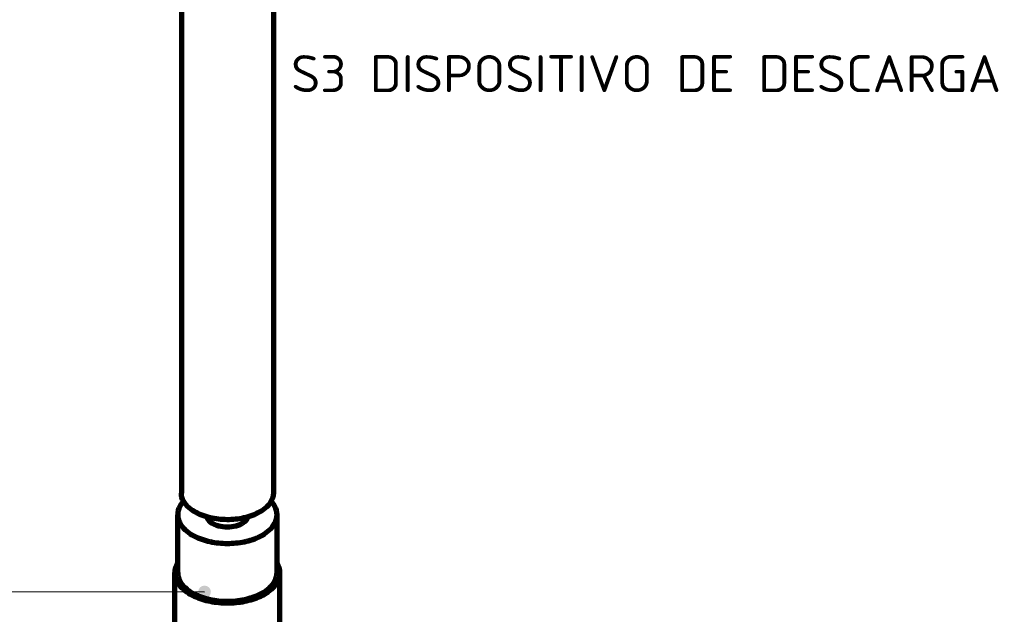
# Model space of a CAD drawing. Header units: millimetres. Extents: x 0 to 594, y 0 to 420.
# Drawn here: x 102.6 to 195.2, y 208.5 to 264.8 of the extents above; entities that cross this region are included whole.
import ezdxf
from ezdxf.enums import TextEntityAlignment as Align

# ---------------------------------------------------------------- set-up
doc = ezdxf.new("R2010")
doc.units = ezdxf.units.MM
for name, color, linetype, lineweight in [('01-VISIBLE', 7, 'CONTINUOUS', 70), ('06-TEXTO', 7, 'CONTINUOUS', 25), ('08-FINA', 5, 'CONTINUOUS', 18)]:
    doc.layers.add(name, color=color, linetype=linetype, lineweight=lineweight)
doc.styles.add('ISO3098', font='isocpeur.ttf')

msp = doc.modelspace()

# ---------------------------------------------------------------- hatches: boundary and pattern name
at = {"layer": '08-FINA'}
h = msp.add_hatch(color=7, dxfattribs=at)
h.dxf.hatch_style = 1
edge = h.paths.add_edge_path()
edge.add_arc((120.058, 210.637), 0.6, 0, 360)

# ---------------------------------------------------------------- linework, layer by layer
at = {"layer": '01-VISIBLE'}
for p, q in [((117.868, 303.487), (117.868, 219.98)), ((126.568, 303.487), (126.568, 219.98)), ((117.518, 212.468), (117.518, 217.939)), ((126.918, 212.468), (126.918, 217.939)), ((117.243, 187.932), (117.243, 212.468)), ((127.193, 203.796), (127.193, 212.468))]:
    msp.add_line(p, q, dxfattribs=at)
for points in [[(125.293, 218.204), (125.116, 218.107), (124.935, 218.019), (124.75, 217.938), (124.562, 217.864), (124.371, 217.798), (124.178, 217.738), (123.983, 217.685), (123.787, 217.637), (123.589, 217.596), (123.39, 217.561), (123.191, 217.532), (122.99, 217.508), (122.789, 217.49), (122.587, 217.477), (122.386, 217.47), (122.184, 217.468), (121.982, 217.472), (121.78, 217.481), (121.579, 217.496), (121.378, 217.516), (121.177, 217.541), (120.978, 217.572), (120.779, 217.609), (120.582, 217.653), (120.386, 217.702), (120.192, 217.757), (120, 217.819), (119.81, 217.888), (119.623, 217.964), (119.439, 218.047), (119.259, 218.139), (119.083, 218.238), (118.913, 218.347), (118.749, 218.464), (118.592, 218.592), (118.445, 218.73), (118.308, 218.878), (118.185, 219.038), (118.077, 219.209), (117.989, 219.39), (117.923, 219.581), (117.882, 219.778), (117.868, 219.98)], [(126.568, 219.98), (126.553, 219.772), (126.509, 219.569), (126.439, 219.373), (126.345, 219.188), (126.232, 219.013), (126.103, 218.85), (125.96, 218.699), (125.805, 218.56), (125.642, 218.431), (125.471, 218.313), (125.293, 218.204)], [(118.073, 219.218), (117.94, 219.063), (117.821, 218.897), (117.717, 218.722), (117.633, 218.536), (117.57, 218.342), (117.531, 218.142), (117.518, 217.939)], [(126.918, 217.939), (126.904, 218.142), (126.865, 218.342), (126.802, 218.536), (126.718, 218.722), (126.614, 218.897), (126.495, 219.063), (126.362, 219.218)], [(117.518, 217.939), (117.531, 217.735), (117.57, 217.535), (117.633, 217.341), (117.717, 217.156), (117.821, 216.98), (117.94, 216.814), (118.072, 216.66), (118.216, 216.515), (118.369, 216.381), (118.531, 216.256), (118.698, 216.14), (118.872, 216.033), (119.05, 215.934), (119.233, 215.842), (119.419, 215.759), (119.608, 215.682), (119.799, 215.612), (119.993, 215.548), (120.189, 215.491), (120.386, 215.439), (120.585, 215.394), (120.785, 215.354), (120.986, 215.32), (121.188, 215.291), (121.39, 215.267), (121.593, 215.249), (121.797, 215.236), (122.001, 215.228), (122.205, 215.225), (122.409, 215.227), (122.612, 215.235), (122.816, 215.247), (123.019, 215.265), (123.222, 215.288), (123.424, 215.316), (123.625, 215.35), (123.825, 215.389), (124.024, 215.433), (124.222, 215.484), (124.418, 215.541), (124.612, 215.603), (124.804, 215.673), (124.993, 215.749), (125.179, 215.831), (125.362, 215.922), (125.541, 216.02)], [(120.247, 217.741), (120.334, 217.55), (120.464, 217.384), (120.62, 217.243), (120.795, 217.127), (120.983, 217.03), (121.178, 216.952), (121.379, 216.89), (121.585, 216.843), (121.793, 216.81), (122.002, 216.791), (122.213, 216.784), (122.424, 216.79), (122.633, 216.809), (122.841, 216.841), (123.047, 216.888), (123.248, 216.949), (123.444, 217.026), (123.632, 217.122)], [(123.632, 217.122), (123.752, 217.198), (123.865, 217.284), (123.968, 217.38), (124.06, 217.489), (124.135, 217.609), (124.188, 217.741)], [(125.541, 216.02), (125.717, 216.127), (125.887, 216.243), (126.051, 216.368), (126.206, 216.503), (126.353, 216.649), (126.487, 216.804), (126.609, 216.971), (126.714, 217.148), (126.8, 217.335), (126.864, 217.531), (126.904, 217.733), (126.918, 217.939)], [(117.518, 213.41), (117.438, 213.265), (117.37, 213.114), (117.315, 212.958), (117.275, 212.797), (117.251, 212.633), (117.243, 212.468)], [(127.193, 212.468), (127.184, 212.633), (127.16, 212.797), (127.12, 212.958), (127.065, 213.114), (126.997, 213.265), (126.918, 213.41)], [(117.243, 212.468), (117.255, 212.266), (117.291, 212.067), (117.35, 211.873), (117.43, 211.687), (117.528, 211.509), (117.641, 211.341), (117.768, 211.183), (117.906, 211.035), (118.054, 210.896), (118.21, 210.766), (118.372, 210.646), (118.541, 210.533), (118.714, 210.428), (118.892, 210.332), (119.074, 210.242), (119.259, 210.159), (119.447, 210.082), (119.637, 210.012), (119.829, 209.948), (120.023, 209.89), (120.219, 209.838), (120.416, 209.791), (120.614, 209.749), (120.814, 209.712), (121.014, 209.681), (121.215, 209.655), (121.416, 209.633), (121.618, 209.617), (121.821, 209.605), (122.023, 209.598), (122.226, 209.596), (122.429, 209.598), (122.631, 209.606), (122.833, 209.618), (123.035, 209.635), (123.237, 209.657), (123.438, 209.683), (123.638, 209.715), (123.837, 209.752), (124.035, 209.794), (124.233, 209.842), (124.428, 209.895), (124.622, 209.953), (124.814, 210.018), (125.004, 210.089), (125.192, 210.165), (125.376, 210.249), (125.558, 210.339), (125.735, 210.437)], [(117.518, 212.468), (117.531, 212.265), (117.57, 212.065), (117.633, 211.871), (117.717, 211.685), (117.821, 211.509), (117.94, 211.344), (118.072, 211.189), (118.216, 211.044), (118.369, 210.91), (118.531, 210.785), (118.698, 210.669), (118.872, 210.562), (119.05, 210.463), (119.233, 210.372), (119.419, 210.288), (119.608, 210.211), (119.799, 210.141), (119.993, 210.078), (120.189, 210.02), (120.386, 209.969), (120.585, 209.923), (120.785, 209.884), (120.986, 209.849), (121.188, 209.82), (121.39, 209.797), (121.593, 209.778), (121.797, 209.765), (122.001, 209.757), (122.205, 209.754), (122.409, 209.757), (122.612, 209.764), (122.816, 209.777), (123.019, 209.794), (123.222, 209.817), (123.424, 209.845), (123.625, 209.879), (123.825, 209.918), (124.024, 209.963), (124.222, 210.014), (124.418, 210.07), (124.612, 210.133), (124.804, 210.202), (124.993, 210.278), (125.179, 210.361), (125.362, 210.451), (125.541, 210.549)], [(125.541, 210.549), (125.717, 210.656), (125.887, 210.773), (126.051, 210.898), (126.206, 211.033), (126.353, 211.178), (126.487, 211.334), (126.609, 211.5), (126.714, 211.678), (126.8, 211.865), (126.864, 212.06), (126.904, 212.262), (126.918, 212.468)], [(125.735, 210.437), (125.907, 210.541), (126.075, 210.654), (126.236, 210.774), (126.39, 210.904), (126.536, 211.042), (126.673, 211.19), (126.798, 211.348), (126.911, 211.515), (127.007, 211.691), (127.086, 211.877), (127.144, 212.069), (127.18, 212.267), (127.193, 212.468)]]:
    msp.add_lwpolyline(points, dxfattribs=at)
at = {"layer": '08-FINA'}
msp.add_line((51.5, 210.787), (120.058, 210.637), dxfattribs=at)

# ---------------------------------------------------------------- texts
at = {"layer": '06-TEXTO', "style": 'ISO3098'}
msp.add_text('S3 DISPOSITIVO DE DESCARGA', height=3.5, dxfattribs=at).set_placement((161.827, 259.652), align=Align.MIDDLE_CENTER)

doc.saveas('drawing.dxf')
